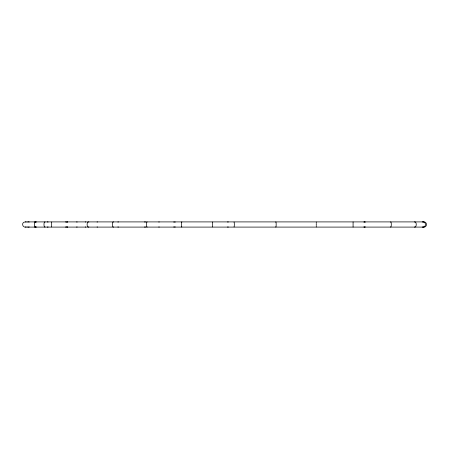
<?xml version="1.0" encoding="UTF-8"?>
<svg xmlns="http://www.w3.org/2000/svg" width="449" height="449" viewBox="0 0 449 449"><rect width="100%" height="100%" fill="white"/><g stroke="black" fill="none" stroke-linecap="round" stroke-linejoin="round"><path stroke-width="0.67" d="M316.27 225.606L316.27 223.394M316.27 226.391L316.253 226.964M316.253 222.036L316.27 222.609M212.669 222.036L212.669 226.964M51.674 226.964L51.674 222.036M353.082 227.071L353.082 221.929M228.064 222.036L228.215 222.036A2.615 0.864 -90 0 0 227.665 222.014M234.092 222.036L234.429 224.5L234.092 226.964M363.83 222.036L365.447 222.036M365.447 226.964L363.83 226.964M173.673 222.036L175.306 222.036M175.306 226.964L173.673 226.964M26.188 226.964C22.248 228.429 21.002 221.694 25.307 221.907L423.901 221.907M364.212 221.913L364.532 221.913M364.532 227.087L364.212 227.087M25.307 227.093L423.901 227.093M25.307 221.907L26.188 222.036M228.064 226.964L228.215 226.964A2.615 0.864 -90 0 1 227.665 226.986M422.234 221.969A2.677 2.43 -90 0 1 425.461 224.5A2.677 2.43 -90 0 1 422.234 227.031M414.388 222.002A2.632 1.414 -90 0 1 416.251 224.5A2.632 1.414 -90 0 1 414.388 226.998M423.07 221.997A2.643 2.604 -90 0 1 426.505 224.5A2.643 2.604 -90 0 1 423.07 227.003M158.772 222.036A2.593 0.775 -90 0 1 159.249 222.036M159.249 226.964A2.593 0.775 -90 0 1 158.772 226.964M390.507 222.031A2.599 0.606 -90 0 1 391.304 224.5A2.599 0.606 -90 0 1 390.507 226.97M144.483 222.036A2.593 1.622 -90 0 1 145.487 222.036M145.487 226.964A2.593 1.622 -90 0 1 144.483 226.964M67.614 222.036A2.593 1.442 -90 0 0 67.17 221.907A2.593 1.442 90 0 0 66.559 222.154M67.614 226.964A2.593 1.442 -90 0 1 67.17 227.093A2.593 1.442 90 0 1 66.559 226.846M67.075 222.031A2.599 0.309 -90 0 1 67.283 222.087M67.283 226.913A2.599 0.309 -90 0 1 67.075 226.97M88.868 226.97A2.593 1.347 90 0 1 87.106 224.5A2.593 1.347 90 0 1 88.868 222.031M113.614 226.975A2.604 0.988 90 0 1 112.317 224.5A2.604 0.988 90 0 1 113.614 222.025M147.182 226.97A2.593 0.589 -90 0 1 146.413 224.5A2.593 0.589 -90 0 1 147.182 222.031M181.89 226.97A2.593 0.32 -90 0 1 181.475 224.5A2.593 0.32 -90 0 1 181.89 222.031M275.737 222.031A2.599 0.331 -90 0 1 276.169 224.5A2.599 0.331 -90 0 1 275.737 226.97M77.166 226.964A2.593 0.999 90 0 1 76.555 226.964M76.555 222.036A2.593 0.999 90 0 1 77.166 222.036M85.669 226.97A2.599 0.544 90 0 1 85.332 226.97M85.332 222.031A2.599 0.544 90 0 1 85.669 222.031M47.184 222.031A2.599 1.515 -90 0 1 48.122 222.031M48.122 226.97A2.599 1.515 -90 0 1 47.184 226.97M66.143 226.975A2.599 1.083 90 0 1 65.47 226.975M65.47 222.025A2.599 1.083 90 0 1 66.143 222.025M35.639 226.986A2.615 2.043 90 0 1 34.354 226.986M34.354 222.014A2.615 2.043 90 0 1 35.639 222.014M29.202 226.97A2.599 2.413 90 0 1 27.703 226.97M27.703 222.031A2.599 2.413 90 0 1 29.202 222.031M97.523 226.97A2.599 0.724 90 0 1 97.074 226.97M97.074 222.031A2.599 0.724 90 0 1 97.523 222.031M36.509 226.992A2.627 1.639 90 0 1 34.349 224.5A2.627 1.639 90 0 1 36.509 222.008M118.463 226.964A2.593 0.949 90 0 1 117.874 226.964M117.874 222.036A2.593 0.949 90 0 1 118.463 222.036M45.08 226.975A2.604 0.842 -90 0 1 43.98 224.5A2.604 0.842 -90 0 1 45.08 222.025"/></g></svg>
